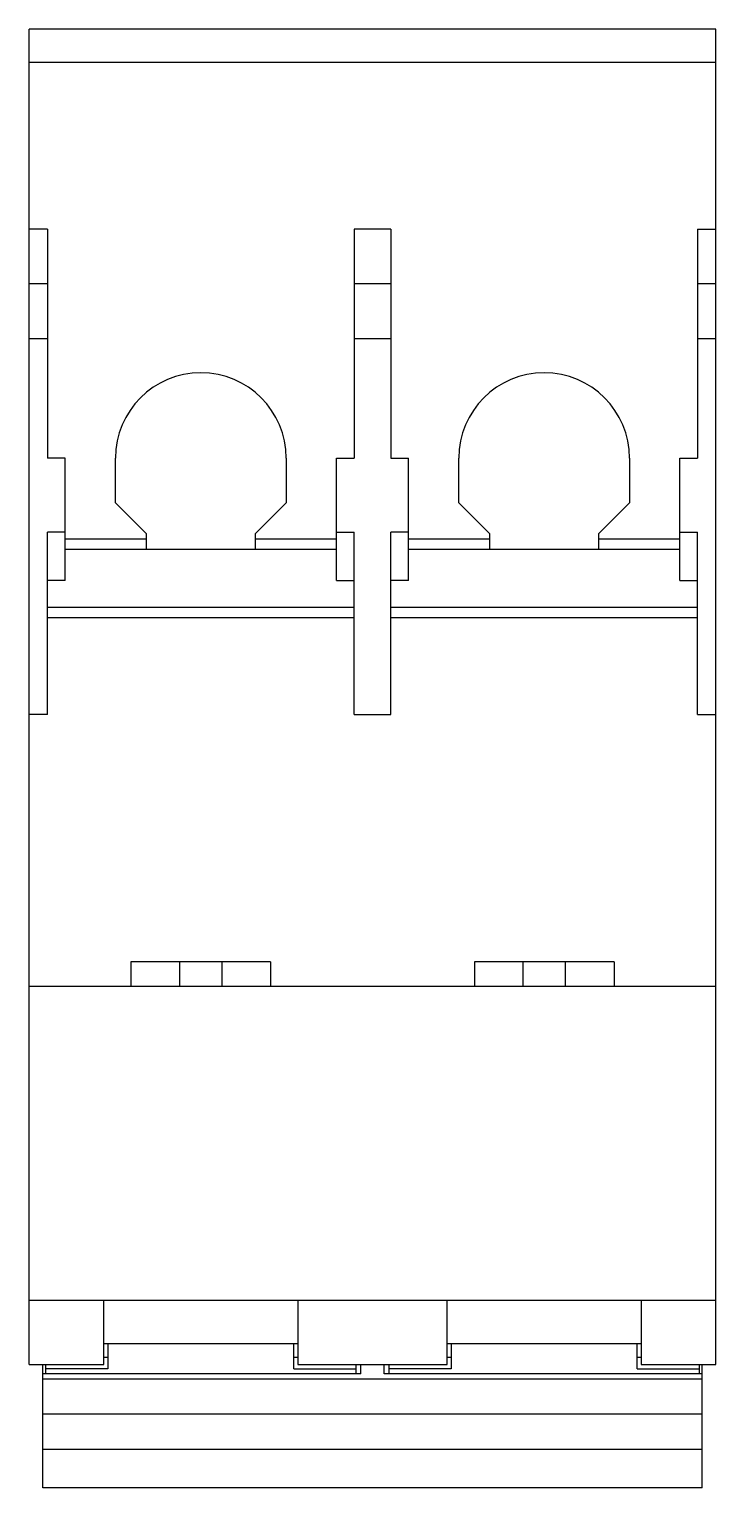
# Model space of a CAD drawing. Header units: millimetres. Extents: x 13.4 to 48.8, y 6.5 to 81.6.
import ezdxf

# ---------------------------------------------------------------- set-up
doc = ezdxf.new("R2010")
doc.units = ezdxf.units.MM
doc.header["$LTSCALE"] = 5.717263
doc.layers.get('0').update_dxf_attribs({"linetype": 'CONTINUOUS'})

msp = doc.modelspace()

# ---------------------------------------------------------------- linework, layer by layer
at = {"color": 7, "linetype": 'Continuous'}
for p, q in [((13.415, 12.843), (13.415, 81.643)), ((48.815, 81.643), (13.415, 81.643)), ((48.815, 12.843), (48.815, 81.643)), ((13.415, 79.943), (48.815, 79.943)), ((14.365, 71.343), (13.415, 71.343)), ((14.365, 71.343), (14.365, 59.543)), ((30.165, 71.343), (30.165, 59.543)), ((32.065, 71.343), (30.165, 71.343)), ((32.065, 71.343), (32.065, 59.543)), ((47.865, 71.343), (47.865, 59.543)), ((47.865, 71.343), (48.815, 71.343)), ((13.415, 68.543), (14.365, 68.543)), ((30.165, 68.543), (32.065, 68.543)), ((47.865, 68.543), (48.815, 68.543)), ((14.365, 65.693), (13.415, 65.693)), ((32.065, 65.693), (30.165, 65.693)), ((48.815, 65.693), (47.865, 65.693)), ((15.265, 59.543), (14.365, 59.543)), ((15.265, 53.243), (15.265, 59.543)), ((17.865, 57.243), (17.865, 59.543)), ((26.665, 59.543), (26.665, 57.243)), ((29.265, 53.243), (29.265, 59.543)), ((29.265, 59.543), (30.165, 59.543)), ((32.065, 59.543), (32.965, 59.543)), ((32.965, 53.243), (32.965, 59.543)), ((35.565, 57.243), (35.565, 59.543)), ((44.365, 59.543), (44.365, 57.243)), ((46.965, 53.243), (46.965, 59.543)), ((46.965, 59.543), (47.865, 59.543)), ((17.865, 57.243), (19.465, 55.643)), ((25.065, 55.643), (26.665, 57.243)), ((35.565, 57.243), (37.165, 55.643)), ((42.765, 55.643), (44.365, 57.243)), ((14.365, 46.343), (14.365, 55.725)), ((15.265, 55.725), (14.365, 55.725)), ((19.465, 54.843), (19.465, 55.643)), ((25.065, 55.643), (25.065, 54.843)), ((29.265, 55.725), (30.165, 55.725)), ((30.165, 46.343), (30.165, 55.725)), ((32.065, 46.343), (32.065, 55.725)), ((32.965, 55.725), (32.065, 55.725)), ((37.165, 54.843), (37.165, 55.643)), ((42.765, 55.643), (42.765, 54.843)), ((46.965, 55.725), (47.865, 55.725)), ((47.865, 46.343), (47.865, 55.725)), ((19.465, 55.362), (15.265, 55.362)), ((29.265, 55.362), (25.065, 55.362)), ((37.165, 55.362), (32.965, 55.362)), ((46.965, 55.362), (42.765, 55.362)), ((29.265, 54.843), (15.265, 54.843)), ((46.965, 54.843), (32.965, 54.843)), ((15.265, 53.243), (14.365, 53.243)), ((29.265, 53.243), (30.165, 53.243)), ((32.965, 53.243), (32.065, 53.243)), ((46.965, 53.243), (47.865, 53.243)), ((30.165, 51.843), (14.365, 51.843)), ((30.165, 51.323), (14.365, 51.323)), ((47.865, 51.843), (32.065, 51.843)), ((47.865, 51.323), (32.065, 51.323)), ((14.365, 46.343), (13.415, 46.343)), ((30.165, 46.343), (32.065, 46.343)), ((47.865, 46.343), (48.815, 46.343)), ((18.665, 33.593), (18.665, 32.343)), ((25.865, 33.593), (18.665, 33.593)), ((21.165, 33.593), (21.165, 32.343)), ((23.365, 32.343), (23.365, 33.593)), ((25.865, 33.593), (25.865, 32.343)), ((43.565, 33.593), (36.365, 33.593)), ((36.365, 33.593), (36.365, 32.343)), ((38.865, 33.593), (38.865, 32.343)), ((41.065, 32.343), (41.065, 33.593)), ((43.565, 33.593), (43.565, 32.343)), ((13.415, 32.343), (48.815, 32.343)), ((48.815, 16.143), (13.415, 16.143)), ((17.265, 12.843), (17.265, 16.143)), ((27.265, 16.143), (27.265, 12.843)), ((34.965, 12.843), (34.965, 16.143)), ((44.965, 16.143), (44.965, 12.843)), ((27.265, 13.91), (17.265, 13.91)), ((17.465, 13.91), (17.465, 12.62)), ((27.065, 12.62), (27.065, 13.91)), ((44.965, 13.91), (34.965, 13.91)), ((35.165, 13.91), (35.165, 12.62)), ((44.765, 12.62), (44.765, 13.91)), ((13.415, 12.843), (17.265, 12.843)), ((14.115, 6.495), (14.115, 12.843)), ((14.265, 12.843), (14.265, 12.362)), ((17.465, 13.202), (17.265, 13.202)), ((27.265, 13.202), (27.065, 13.202)), ((27.265, 12.843), (34.965, 12.843)), ((30.265, 12.362), (30.265, 12.843)), ((30.515, 12.362), (30.515, 12.843)), ((31.715, 12.362), (31.715, 12.843)), ((31.965, 12.843), (31.965, 12.362)), ((35.165, 13.202), (34.965, 13.202)), ((44.965, 13.202), (44.765, 13.202)), ((44.965, 12.843), (48.815, 12.843)), ((47.965, 12.362), (47.965, 12.843)), ((48.115, 6.495), (48.115, 12.843)), ((30.515, 12.362), (14.115, 12.362)), ((48.115, 12.101), (14.115, 12.101)), ((17.465, 12.62), (14.265, 12.62)), ((27.065, 12.62), (30.265, 12.62)), ((48.115, 12.362), (31.715, 12.362)), ((35.165, 12.62), (31.965, 12.62)), ((44.765, 12.62), (47.965, 12.62)), ((48.115, 10.284), (14.115, 10.284)), ((14.115, 8.484), (48.115, 8.484)), ((48.115, 6.495), (14.115, 6.495))]:
    msp.add_line(p, q, dxfattribs=at)
for centre in [(22.265, 59.543), (39.965, 59.543)]:
    msp.add_arc(centre, 4.4, 0, 180, dxfattribs=at)

doc.saveas('drawing.dxf')
